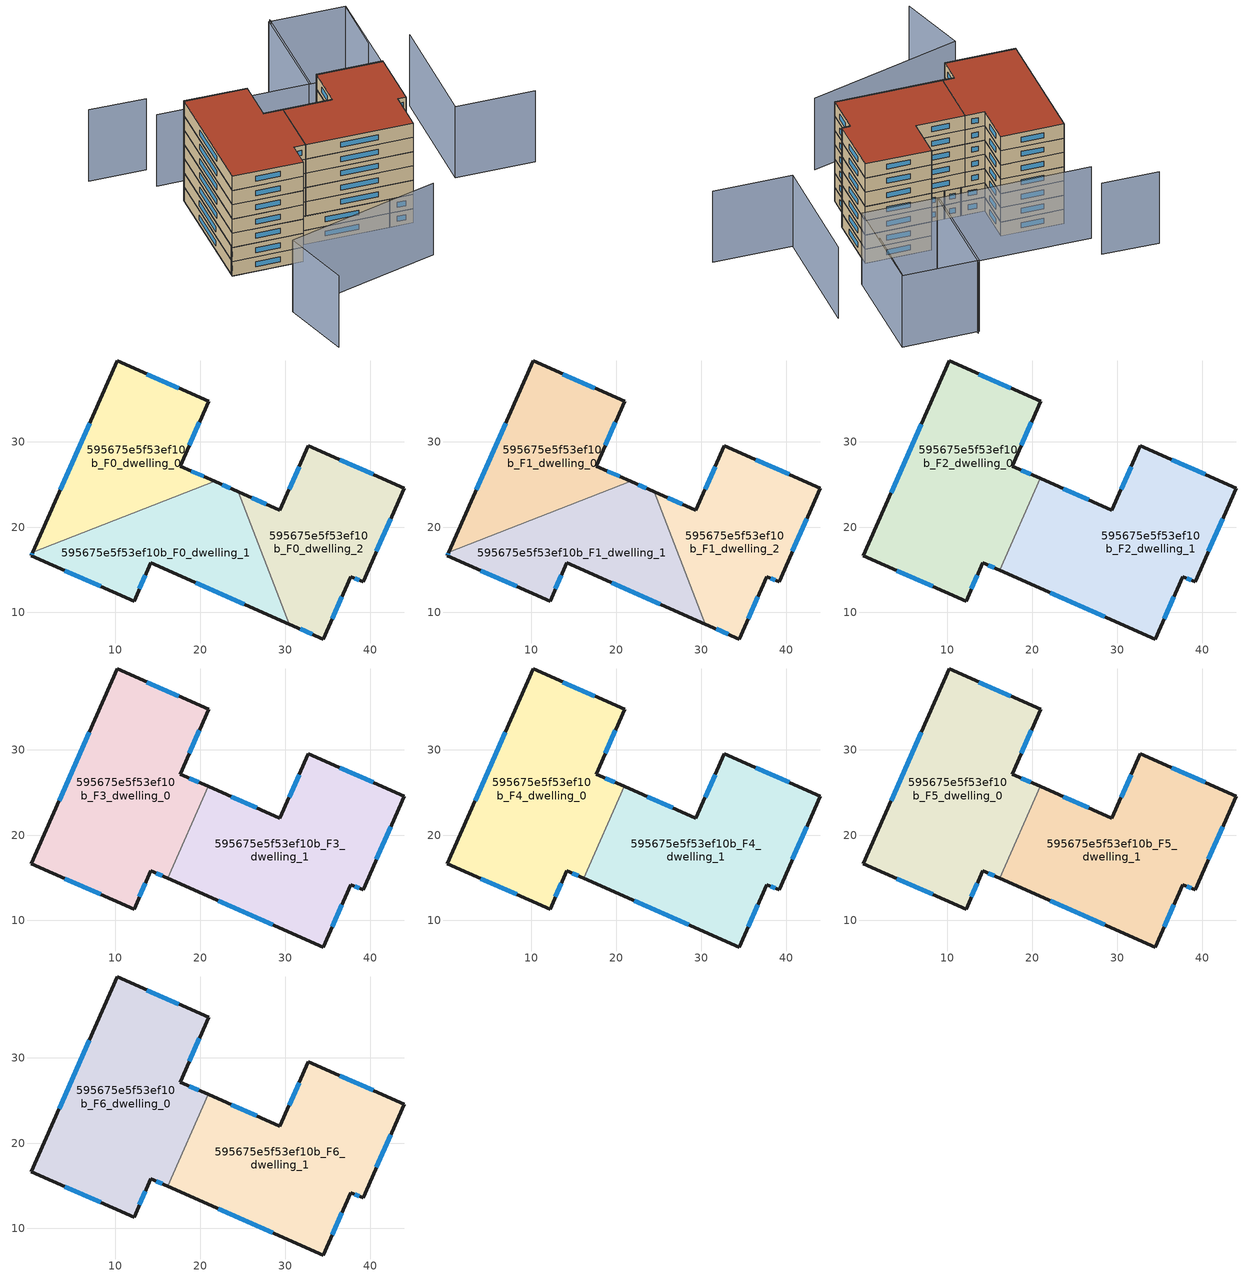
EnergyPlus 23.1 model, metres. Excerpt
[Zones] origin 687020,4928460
595675e5f53ef10b_F0_dwelling_0
 floor ground (EU_floor_Construction): 21.72,25.36 17.64,27.16 20.99,34.77 10.24,39.51 0.35,17.07 z0
 wall outside (EU_wall_Construction): 0.35,17.07 10.24,39.51 20.99,34.77 17.64,27.16 21.72,25.36 z0:3
 wall to 595675e5f53ef10b_F0_dwelling_1 (EU_wall_Construction): 21.72,25.36 0.35,17.07 z0:3
 window (EU_Window_Construction): 13.74,37.97 17.5,36.31 / 19.9,32.3 18.73,29.64 / 18.97,26.58 20.4,25.95 / 3.57,24.37 7.03,32.21 z0.98:2.02
595675e5f53ef10b_F0_dwelling_1
 floor ground (EU_floor_Construction): 30.48,8.62 24.45,24.16 21.72,25.36 0.35,17.07 0.15,16.62 12.23,11.3 14.21,15.79 z0
 wall outside (EU_wall_Construction): 21.72,25.36 24.45,24.16 / 30.48,8.62 14.21,15.79 12.23,11.3 0.15,16.62 0.35,17.07 z0:3
 wall to 595675e5f53ef10b_F0_dwelling_2 (EU_wall_Construction): 24.45,24.16 30.48,8.62 z0:3
 window (EU_Window_Construction): 13.57,14.33 12.88,12.76 / 8.3,13.03 4.08,14.89 / 0.22,16.77 0.29,16.92 / 22.61,24.97 23.56,24.55 / 25.19,10.95 19.5,13.46 z0.98:2.02
595675e5f53ef10b_F0_dwelling_2
 floor ground (EU_floor_Construction): 39.13,13.57 43.98,24.58 32.7,29.55 29.37,21.99 24.45,24.16 30.48,8.62 34.47,6.86 37.7,14.2 z0
 wall outside (EU_wall_Construction): 24.45,24.16 29.37,21.99 32.7,29.55 43.98,24.58 39.13,13.57 37.7,14.2 34.47,6.86 30.48,8.62 z0:3
 window (EU_Window_Construction): 42.4,21 40.71,17.15 / 38.67,13.78 38.17,14 / 36.65,11.81 35.52,9.25 / 33.17,7.43 31.78,8.05 / 26.05,23.46 27.77,22.7 / 30.46,24.45 31.62,27.09 / 36.37,27.93 40.31,26.2 z0.98:2.02
595675e5f53ef10b_F1_dwelling_0
 floor to 595675e5f53ef10b_F0_dwelling_0 (EU_floor_Construction): 21.72,25.36 17.64,27.16 20.99,34.77 10.24,39.51 0.35,17.07 z3
 wall outside (EU_wall_Construction): 0.35,17.07 10.24,39.51 20.99,34.77 17.64,27.16 21.72,25.36 z3:6
 wall to 595675e5f53ef10b_F1_dwelling_1 (EU_wall_Construction): 21.72,25.36 0.35,17.07 z3:6
 window (EU_Window_Construction): 13.74,37.97 17.5,36.31 / 19.9,32.3 18.73,29.64 / 18.97,26.58 20.4,25.95 / 3.57,24.37 7.03,32.21 z3.98:5.02
595675e5f53ef10b_F1_dwelling_1
 floor to 595675e5f53ef10b_F0_dwelling_1 (EU_floor_Construction): 30.48,8.62 24.45,24.16 21.72,25.36 0.35,17.07 0.15,16.62 12.23,11.3 14.21,15.79 z3
 wall outside (EU_wall_Construction): 21.72,25.36 24.45,24.16 / 30.48,8.62 14.21,15.79 12.23,11.3 0.15,16.62 0.35,17.07 z3:6
 wall to 595675e5f53ef10b_F1_dwelling_2 (EU_wall_Construction): 24.45,24.16 30.48,8.62 z3:6
 window (EU_Window_Construction): 13.57,14.33 12.88,12.76 / 8.3,13.03 4.08,14.89 / 0.22,16.77 0.29,16.92 / 22.61,24.97 23.56,24.55 / 25.19,10.95 19.5,13.46 z3.98:5.02
595675e5f53ef10b_F1_dwelling_2
 floor to 595675e5f53ef10b_F0_dwelling_2 (EU_floor_Construction): 39.13,13.57 43.98,24.58 32.7,29.55 29.37,21.99 24.45,24.16 30.48,8.62 34.47,6.86 37.7,14.2 z3
 wall outside (EU_wall_Construction): 24.45,24.16 29.37,21.99 32.7,29.55 43.98,24.58 39.13,13.57 37.7,14.2 34.47,6.86 30.48,8.62 z3:6
 window (EU_Window_Construction): 42.4,21 40.71,17.15 / 38.67,13.78 38.17,14 / 36.65,11.81 35.52,9.25 / 33.17,7.43 31.78,8.05 / 26.05,23.46 27.77,22.7 / 30.46,24.45 31.62,27.09 / 36.37,27.93 40.31,26.2 z3.98:5.02
595675e5f53ef10b_F2_dwelling_0
 floor to 595675e5f53ef10b_F1_dwelling_0 (EU_floor_Construction): 20.58,24.92 20.93,25.71 17.64,27.16 20.99,34.77 10.24,39.51 0.35,17.07 z6
 floor to 595675e5f53ef10b_F1_dwelling_1 (EU_floor_Construction): 16.17,14.93 20.58,24.92 0.35,17.07 0.15,16.62 12.23,11.3 14.21,15.79 z6
 wall outside (EU_wall_Construction): 16.17,14.93 14.21,15.79 12.23,11.3 0.15,16.62 10.24,39.51 20.99,34.77 17.64,27.16 20.93,25.71 z6:9
 wall to 595675e5f53ef10b_F2_dwelling_1 (EU_wall_Construction): 20.93,25.71 16.17,14.93 z6:9
 window (EU_Window_Construction): 15.54,15.21 14.85,15.51 / 13.57,14.33 12.88,12.76 / 8.3,13.03 4.08,14.89 / 3.43,24.07 6.96,32.07 / 13.74,37.97 17.5,36.31 / 19.9,32.3 18.73,29.64 / 18.71,26.69 19.86,26.18 z6.98:8.02
595675e5f53ef10b_F2_dwelling_1
 floor to 595675e5f53ef10b_F1_dwelling_2 (EU_floor_Construction): 39.13,13.57 43.98,24.58 32.7,29.55 29.37,21.99 24.45,24.16 30.48,8.62 34.47,6.86 37.7,14.2 z6
 floor to 595675e5f53ef10b_F1_dwelling_1 (EU_floor_Construction): 30.48,8.62 24.45,24.16 21.72,25.36 20.58,24.92 16.17,14.93 z6
 floor to 595675e5f53ef10b_F1_dwelling_0 (EU_floor_Construction): 21.72,25.36 20.93,25.71 20.58,24.92 z6
 wall outside (EU_wall_Construction): 20.93,25.71 29.37,21.99 32.7,29.55 43.98,24.58 39.13,13.57 37.7,14.2 34.47,6.86 16.17,14.93 z6:9
 window (EU_Window_Construction): 42.4,21 40.71,17.15 / 38.67,13.78 38.17,14 / 36.65,11.81 35.52,9.25 / 28.52,9.48 22.12,12.3 / 23.68,24.5 26.63,23.2 / 30.46,24.45 31.62,27.09 / 36.37,27.93 40.31,26.2 z6.98:8.02
595675e5f53ef10b_F3_dwelling_0
 floor to 595675e5f53ef10b_F2_dwelling_0 (EU_floor_Construction): 16.17,14.93 20.93,25.71 17.64,27.16 20.99,34.77 10.24,39.51 0.15,16.62 12.23,11.3 14.21,15.79 z9
 wall outside (EU_wall_Construction): 16.17,14.93 14.21,15.79 12.23,11.3 0.15,16.62 10.24,39.51 20.99,34.77 17.64,27.16 20.93,25.71 z9:12
 wall to 595675e5f53ef10b_F3_dwelling_1 (EU_wall_Construction): 20.93,25.71 16.17,14.93 z9:12
 window (EU_Window_Construction): 15.54,15.21 14.85,15.51 / 13.57,14.33 12.88,12.76 / 8.3,13.03 4.08,14.89 / 3.43,24.07 6.96,32.07 / 13.74,37.97 17.5,36.31 / 19.9,32.3 18.73,29.64 / 18.71,26.69 19.86,26.18 z9.98:11.02
595675e5f53ef10b_F3_dwelling_1
 floor to 595675e5f53ef10b_F2_dwelling_1 (EU_floor_Construction): 39.13,13.57 43.98,24.58 32.7,29.55 29.37,21.99 20.93,25.71 16.17,14.93 34.47,6.86 37.7,14.2 z9
 wall outside (EU_wall_Construction): 20.93,25.71 29.37,21.99 32.7,29.55 43.98,24.58 39.13,13.57 37.7,14.2 34.47,6.86 16.17,14.93 z9:12
 window (EU_Window_Construction): 42.4,21 40.71,17.15 / 38.67,13.78 38.17,14 / 36.65,11.81 35.52,9.25 / 28.52,9.48 22.12,12.3 / 23.68,24.5 26.63,23.2 / 30.46,24.45 31.62,27.09 / 36.37,27.93 40.31,26.2 z9.98:11.02
595675e5f53ef10b_F4_dwelling_0
 floor to 595675e5f53ef10b_F3_dwelling_0 (EU_floor_Construction): 16.17,14.93 20.93,25.71 17.64,27.16 20.99,34.77 10.24,39.51 0.15,16.62 12.23,11.3 14.21,15.79 z12
 wall outside (EU_wall_Construction): 16.17,14.93 14.21,15.79 12.23,11.3 0.15,16.62 10.24,39.51 20.99,34.77 17.64,27.16 20.93,25.71 z12:15
 wall to 595675e5f53ef10b_F4_dwelling_1 (EU_wall_Construction): 20.93,25.71 16.17,14.93 z12:15
 window (EU_Window_Construction): 15.54,15.21 14.85,15.51 / 13.57,14.33 12.88,12.76 / 8.3,13.03 4.08,14.89 / 3.43,24.07 6.96,32.07 / 13.74,37.97 17.5,36.31 / 19.9,32.3 18.73,29.64 / 18.71,26.69 19.86,26.18 z12.98:14.02
595675e5f53ef10b_F4_dwelling_1
 floor to 595675e5f53ef10b_F3_dwelling_1 (EU_floor_Construction): 39.13,13.57 43.98,24.58 32.7,29.55 29.37,21.99 20.93,25.71 16.17,14.93 34.47,6.86 37.7,14.2 z12
 wall outside (EU_wall_Construction): 20.93,25.71 29.37,21.99 32.7,29.55 43.98,24.58 39.13,13.57 37.7,14.2 34.47,6.86 16.17,14.93 z12:15
 window (EU_Window_Construction): 42.4,21 40.71,17.15 / 38.67,13.78 38.17,14 / 36.65,11.81 35.52,9.25 / 28.52,9.48 22.12,12.3 / 23.68,24.5 26.63,23.2 / 30.46,24.45 31.62,27.09 / 36.37,27.93 40.31,26.2 z12.98:14.02
595675e5f53ef10b_F5_dwelling_0
 floor to 595675e5f53ef10b_F4_dwelling_0 (EU_floor_Construction): 16.17,14.93 20.93,25.71 17.64,27.16 20.99,34.77 10.24,39.51 0.15,16.62 12.23,11.3 14.21,15.79 z15
 wall outside (EU_wall_Construction): 16.17,14.93 14.21,15.79 12.23,11.3 0.15,16.62 10.24,39.51 20.99,34.77 17.64,27.16 20.93,25.71 z15:18
 wall to 595675e5f53ef10b_F5_dwelling_1 (EU_wall_Construction): 20.93,25.71 16.17,14.93 z15:18
 window (EU_Window_Construction): 15.54,15.21 14.85,15.51 / 13.57,14.33 12.88,12.76 / 8.3,13.03 4.08,14.89 / 3.43,24.07 6.96,32.07 / 13.74,37.97 17.5,36.31 / 19.9,32.3 18.73,29.64 / 18.71,26.69 19.86,26.18 z15.98:17.02
595675e5f53ef10b_F5_dwelling_1
 floor to 595675e5f53ef10b_F4_dwelling_1 (EU_floor_Construction): 39.13,13.57 43.98,24.58 32.7,29.55 29.37,21.99 20.93,25.71 16.17,14.93 34.47,6.86 37.7,14.2 z15
 wall outside (EU_wall_Construction): 20.93,25.71 29.37,21.99 32.7,29.55 43.98,24.58 39.13,13.57 37.7,14.2 34.47,6.86 16.17,14.93 z15:18
 window (EU_Window_Construction): 42.4,21 40.71,17.15 / 38.67,13.78 38.17,14 / 36.65,11.81 35.52,9.25 / 28.52,9.48 22.12,12.3 / 23.68,24.5 26.63,23.2 / 30.46,24.45 31.62,27.09 / 36.37,27.93 40.31,26.2 z15.98:17.02
595675e5f53ef10b_F6_dwelling_0
 floor to 595675e5f53ef10b_F5_dwelling_0 (EU_floor_Construction): 16.17,14.93 20.93,25.71 17.64,27.16 20.99,34.77 10.24,39.51 0.15,16.62 12.23,11.3 14.21,15.79 z18
 wall outside (EU_wall_Construction): 16.17,14.93 14.21,15.79 12.23,11.3 0.15,16.62 10.24,39.51 20.99,34.77 17.64,27.16 20.93,25.71 z18:21
 wall to 595675e5f53ef10b_F6_dwelling_1 (EU_wall_Construction): 20.93,25.71 16.17,14.93 z18:21
 window (EU_Window_Construction): 15.54,15.21 14.85,15.51 / 13.57,14.33 12.88,12.76 / 8.3,13.03 4.08,14.89 / 3.43,24.07 6.96,32.07 / 13.74,37.97 17.5,36.31 / 19.9,32.3 18.73,29.64 / 18.71,26.69 19.86,26.18 z18.98:20.02
 roof outside (EU_roof_Construction): 20.99,34.77 17.64,27.16 20.93,25.71 16.17,14.93 14.21,15.79 12.23,11.3 0.15,16.62 10.24,39.51 z21
595675e5f53ef10b_F6_dwelling_1
 floor to 595675e5f53ef10b_F5_dwelling_1 (EU_floor_Construction): 39.13,13.57 43.98,24.58 32.7,29.55 29.37,21.99 20.93,25.71 16.17,14.93 34.47,6.86 37.7,14.2 z18
 wall outside (EU_wall_Construction): 20.93,25.71 29.37,21.99 32.7,29.55 43.98,24.58 39.13,13.57 37.7,14.2 34.47,6.86 16.17,14.93 z18:21
 window (EU_Window_Construction): 42.4,21 40.71,17.15 / 38.67,13.78 38.17,14 / 36.65,11.81 35.52,9.25 / 28.52,9.48 22.12,12.3 / 23.68,24.5 26.63,23.2 / 30.46,24.45 31.62,27.09 / 36.37,27.93 40.31,26.2 z18.98:20.02
 roof outside (EU_roof_Construction): 43.98,24.58 39.13,13.57 37.7,14.2 34.47,6.86 16.17,14.93 20.93,25.71 29.37,21.99 32.7,29.55 z21
shading: -1.61,-12.22 0.17,1.29 / 0.17,1.29 30.16,-2.67 / 62.94,5.95 49.48,11.96 / 49.48,11.96 59.19,33.69 / 52.07,36.71 57.01,47.61 / 44.64,53.95 36.08,34.52 / 36.08,34.52 9.88,46.06 / 12.08,50.93 2.41,55.31 / 48.86,28.89 35.8,34.64 / 35.8,34.64 44.17,53.63 / 44.17,53.63 57.23,47.87 / 57.23,47.87 48.86,28.89 z0:15
[Building]
EU S2 Campaign: North Axis=0; Terrain=City; Solar Distribution=FullExterior
[Site:Location]
Bologna: Latitude=44.5; Longitude=11.25; Time Zone=1; Elevation=37
[SizingPeriod:WeatherFileDays]
AnnualSizingPeriod: Begin Month=1; Begin Day of Month=1; End Month=12; End Day of Month=31; Day of Week for Start Day=Monday; Use Weather File Daylight Saving Period=No; Use Weather File Rain and Snow Indicators=No
[MATERIAL]
EU_InternalMass_Material: Roughness=MediumRough; Thickness=0.1; Conductivity=1; Density=1800; Specific Heat=900; Thermal Absorptance=0.9; Solar Absorptance=0.7; Visible Absorptance=0.7
[MATERIAL:NOMASS] Roughness=MediumRough; Thermal Absorptance=0.9; Solar Absorptance=0.7; Visible Absorptance=0.7
Name | Thermal Resistance
EU_wall_NoMass | 0.905828
EU_roof_NoMass | 0.37593
EU_floor_NoMass | 0.67114
[WINDOWMATERIAL:SIMPLEGLAZINGSYSTEM]
EU_Window_SimpleGlazing: UFactor=4.52486; Solar Heat Gain Coefficient=0.85; Visible Transmittance=0.85
[CONSTRUCTION]
EU_wall_Construction: EU_wall_NoMass
EU_roof_Construction: EU_roof_NoMass
EU_floor_Construction: EU_floor_NoMass
EU_InternalMass_Construction: EU_InternalMass_Material
EU_Window_Construction: EU_Window_SimpleGlazing
[ZONE] Type=1; Multiplier=1; Ceiling Height=autocalculate; Floor Area=autocalculate; Part of Total Floor Area=Yes
Name | Volume
595675e5f53ef10b_F0_dwelling_0; 595675e5f53ef10b_F1_dwelling_0 | 687.323
595675e5f53ef10b_F2_dwelling_0; 595675e5f53ef10b_F3_dwelling_0; 595675e5f53ef10b_F4_dwelling_0; 595675e5f53ef10b_F5_dwelling_0; 595675e5f53ef10b_F6_dwelling_0 | 1030.13
595675e5f53ef10b_F0_dwelling_1; 595675e5f53ef10b_F1_dwelling_1 | 687.329
595675e5f53ef10b_F2_dwelling_1; 595675e5f53ef10b_F3_dwelling_1; 595675e5f53ef10b_F4_dwelling_1; 595675e5f53ef10b_F5_dwelling_1; 595675e5f53ef10b_F6_dwelling_1 | 1030.15
595675e5f53ef10b_F0_dwelling_2; 595675e5f53ef10b_F1_dwelling_2 | 685.634
[INTERNALMASS] Construction=EU_InternalMass_Construction
Name | Zone or ZoneList | Surface Area
595675e5f53ef10b_F0_dwelling_0_EU_InternalMass | 595675e5f53ef10b_F0_dwelling_0 | 229.103
595675e5f53ef10b_F0_dwelling_1_EU_InternalMass | 595675e5f53ef10b_F0_dwelling_1 | 229.109
595675e5f53ef10b_F0_dwelling_2_EU_InternalMass | 595675e5f53ef10b_F0_dwelling_2 | 228.545
595675e5f53ef10b_F1_dwelling_0_EU_InternalMass | 595675e5f53ef10b_F1_dwelling_0 | 229.103
595675e5f53ef10b_F1_dwelling_1_EU_InternalMass | 595675e5f53ef10b_F1_dwelling_1 | 229.109
595675e5f53ef10b_F1_dwelling_2_EU_InternalMass | 595675e5f53ef10b_F1_dwelling_2 | 228.545
595675e5f53ef10b_F2_dwelling_0_EU_InternalMass | 595675e5f53ef10b_F2_dwelling_0 | 343.377
595675e5f53ef10b_F2_dwelling_1_EU_InternalMass | 595675e5f53ef10b_F2_dwelling_1 | 343.383
595675e5f53ef10b_F3_dwelling_0_EU_InternalMass | 595675e5f53ef10b_F3_dwelling_0 | 343.377
595675e5f53ef10b_F3_dwelling_1_EU_InternalMass | 595675e5f53ef10b_F3_dwelling_1 | 343.383
595675e5f53ef10b_F4_dwelling_0_EU_InternalMass | 595675e5f53ef10b_F4_dwelling_0 | 343.377
595675e5f53ef10b_F4_dwelling_1_EU_InternalMass | 595675e5f53ef10b_F4_dwelling_1 | 343.383
595675e5f53ef10b_F5_dwelling_0_EU_InternalMass | 595675e5f53ef10b_F5_dwelling_0 | 343.377
595675e5f53ef10b_F5_dwelling_1_EU_InternalMass | 595675e5f53ef10b_F5_dwelling_1 | 343.383
595675e5f53ef10b_F6_dwelling_0_EU_InternalMass | 595675e5f53ef10b_F6_dwelling_0 | 343.377
595675e5f53ef10b_F6_dwelling_1_EU_InternalMass | 595675e5f53ef10b_F6_dwelling_1 | 343.383
[OTHEREQUIPMENT] Fuel Type=Electricity; Design Level Calculation Method=Watts/Area; Power per Zone Floor Area=1; Fraction Latent=0; Fraction Radiant=0; Fraction Lost=0; Carbon Dioxide Generation Rate=0; EndUse Subcategory=EU_Step8_InternalGains
Name | Zone or ZoneList or Space or SpaceList | Schedule
EU_Step8_InternalGain_595675e5f53ef10b_F0_dwelling_0_f000 | 595675e5f53ef10b_F0_dwelling_0 | EU_Step8_GainSchedule_595675e5f53ef10b_F0_dwelling_0_f000
EU_Step8_InternalGain_595675e5f53ef10b_F0_dwelling_1_f000 | 595675e5f53ef10b_F0_dwelling_1 | EU_Step8_GainSchedule_595675e5f53ef10b_F0_dwelling_1_f000
EU_Step8_InternalGain_595675e5f53ef10b_F0_dwelling_2_f000 | 595675e5f53ef10b_F0_dwelling_2 | EU_Step8_GainSchedule_595675e5f53ef10b_F0_dwelling_2_f000
EU_Step8_InternalGain_595675e5f53ef10b_F1_dwelling_0_f000 | 595675e5f53ef10b_F1_dwelling_0 | EU_Step8_GainSchedule_595675e5f53ef10b_F1_dwelling_0_f000
EU_Step8_InternalGain_595675e5f53ef10b_F1_dwelling_1_f000 | 595675e5f53ef10b_F1_dwelling_1 | EU_Step8_GainSchedule_595675e5f53ef10b_F1_dwelling_1_f000
EU_Step8_InternalGain_595675e5f53ef10b_F1_dwelling_2_f000 | 595675e5f53ef10b_F1_dwelling_2 | EU_Step8_GainSchedule_595675e5f53ef10b_F1_dwelling_2_f000
EU_Step8_InternalGain_595675e5f53ef10b_F2_dwelling_0_f000 | 595675e5f53ef10b_F2_dwelling_0 | EU_Step8_GainSchedule_595675e5f53ef10b_F2_dwelling_0_f000
EU_Step8_InternalGain_595675e5f53ef10b_F2_dwelling_1_f000 | 595675e5f53ef10b_F2_dwelling_1 | EU_Step8_GainSchedule_595675e5f53ef10b_F2_dwelling_1_f000
EU_Step8_InternalGain_595675e5f53ef10b_F3_dwelling_0_f000 | 595675e5f53ef10b_F3_dwelling_0 | EU_Step8_GainSchedule_595675e5f53ef10b_F3_dwelling_0_f000
EU_Step8_InternalGain_595675e5f53ef10b_F3_dwelling_1_f000 | 595675e5f53ef10b_F3_dwelling_1 | EU_Step8_GainSchedule_595675e5f53ef10b_F3_dwelling_1_f000
EU_Step8_InternalGain_595675e5f53ef10b_F4_dwelling_0_f000 | 595675e5f53ef10b_F4_dwelling_0 | EU_Step8_GainSchedule_595675e5f53ef10b_F4_dwelling_0_f000
EU_Step8_InternalGain_595675e5f53ef10b_F4_dwelling_1_f000 | 595675e5f53ef10b_F4_dwelling_1 | EU_Step8_GainSchedule_595675e5f53ef10b_F4_dwelling_1_f000
EU_Step8_InternalGain_595675e5f53ef10b_F5_dwelling_0_f000 | 595675e5f53ef10b_F5_dwelling_0 | EU_Step8_GainSchedule_595675e5f53ef10b_F5_dwelling_0_f000
EU_Step8_InternalGain_595675e5f53ef10b_F5_dwelling_1_f000 | 595675e5f53ef10b_F5_dwelling_1 | EU_Step8_GainSchedule_595675e5f53ef10b_F5_dwelling_1_f000
EU_Step8_InternalGain_595675e5f53ef10b_F6_dwelling_0_f000 | 595675e5f53ef10b_F6_dwelling_0 | EU_Step8_GainSchedule_595675e5f53ef10b_F6_dwelling_0_f000
EU_Step8_InternalGain_595675e5f53ef10b_F6_dwelling_1_f000 | 595675e5f53ef10b_F6_dwelling_1 | EU_Step8_GainSchedule_595675e5f53ef10b_F6_dwelling_1_f000
[ZONEVENTILATION:DESIGNFLOWRATE] Schedule=EU_AlwaysOn; Design Flow Rate Calculation Method=AirChanges/Hour; Air Changes per Hour=0.73129; Ventilation Type=Natural; Fan Pressure Rise=0; Fan Total Efficiency=1; Constant Term Coefficient=1; Temperature Term Coefficient=0; Velocity Term Coefficient=0; Velocity Squared Term Coefficient=0; Minimum Indoor Temperature=-100; Maximum Indoor Temperature=100; Delta Temperature=-100; Minimum Outdoor Temperature=-100; Maximum Outdoor Temperature=100; Maximum Wind Speed=40
Name | Zone or ZoneList or Space or SpaceList
EU_ConstantAir_595675e5f53ef10b_F0_dwelling_0 | 595675e5f53ef10b_F0_dwelling_0
EU_ConstantAir_595675e5f53ef10b_F0_dwelling_1 | 595675e5f53ef10b_F0_dwelling_1
EU_ConstantAir_595675e5f53ef10b_F0_dwelling_2 | 595675e5f53ef10b_F0_dwelling_2
EU_ConstantAir_595675e5f53ef10b_F1_dwelling_0 | 595675e5f53ef10b_F1_dwelling_0
EU_ConstantAir_595675e5f53ef10b_F1_dwelling_1 | 595675e5f53ef10b_F1_dwelling_1
EU_ConstantAir_595675e5f53ef10b_F1_dwelling_2 | 595675e5f53ef10b_F1_dwelling_2
EU_ConstantAir_595675e5f53ef10b_F2_dwelling_0 | 595675e5f53ef10b_F2_dwelling_0
EU_ConstantAir_595675e5f53ef10b_F2_dwelling_1 | 595675e5f53ef10b_F2_dwelling_1
EU_ConstantAir_595675e5f53ef10b_F3_dwelling_0 | 595675e5f53ef10b_F3_dwelling_0
EU_ConstantAir_595675e5f53ef10b_F3_dwelling_1 | 595675e5f53ef10b_F3_dwelling_1
EU_ConstantAir_595675e5f53ef10b_F4_dwelling_0 | 595675e5f53ef10b_F4_dwelling_0
EU_ConstantAir_595675e5f53ef10b_F4_dwelling_1 | 595675e5f53ef10b_F4_dwelling_1
EU_ConstantAir_595675e5f53ef10b_F5_dwelling_0 | 595675e5f53ef10b_F5_dwelling_0
EU_ConstantAir_595675e5f53ef10b_F5_dwelling_1 | 595675e5f53ef10b_F5_dwelling_1
EU_ConstantAir_595675e5f53ef10b_F6_dwelling_0 | 595675e5f53ef10b_F6_dwelling_0
EU_ConstantAir_595675e5f53ef10b_F6_dwelling_1 | 595675e5f53ef10b_F6_dwelling_1
[HVACTEMPLATE:THERMOSTAT] Constant Heating Setpoint=20; Constant Cooling Setpoint=50
EU_HeatOnly_595675e5f53ef10b_F0_dwelling_0; EU_HeatOnly_595675e5f53ef10b_F0_dwelling_1; EU_HeatOnly_595675e5f53ef10b_F0_dwelling_2; EU_HeatOnly_595675e5f53ef10b_F1_dwelling_0; EU_HeatOnly_595675e5f53ef10b_F1_dwelling_1; EU_HeatOnly_595675e5f53ef10b_F1_dwelling_2; EU_HeatOnly_595675e5f53ef10b_F2_dwelling_0; EU_HeatOnly_595675e5f53ef10b_F2_dwelling_1; EU_HeatOnly_595675e5f53ef10b_F3_dwelling_0; EU_HeatOnly_595675e5f53ef10b_F3_dwelling_1; EU_HeatOnly_595675e5f53ef10b_F4_dwelling_0; EU_HeatOnly_595675e5f53ef10b_F4_dwelling_1; EU_HeatOnly_595675e5f53ef10b_F5_dwelling_0; EU_HeatOnly_595675e5f53ef10b_F5_dwelling_1; EU_HeatOnly_595675e5f53ef10b_F6_dwelling_0; EU_HeatOnly_595675e5f53ef10b_F6_dwelling_1
[HVACTEMPLATE:ZONE:IDEALLOADSAIRSYSTEM] System Availability Schedule=EU_AlwaysOn; Maximum Heating Supply Air Temperature=50; Minimum Cooling Supply Air Temperature=13; Maximum Heating Supply Air Humidity Ratio=0.0156; Minimum Cooling Supply Air Humidity Ratio=0.0077; Heating Limit=NoLimit; Cooling Limit=NoLimit; Heating Availability Schedule=EU_AlwaysOn; Cooling Availability Schedule=EU_CoolingOff; Dehumidification Control Type=ConstantSensibleHeatRatio; Cooling Sensible Heat Ratio=0.7; Dehumidification Setpoint=60; Humidification Control Type=None; Humidification Setpoint=30; Outdoor Air Method=None; Outdoor Air Flow Rate per Person=0.00944; Outdoor Air Flow Rate per Zone Floor Area=0; Outdoor Air Flow Rate per Zone=0; Demand Controlled Ventilation Type=None; Outdoor Air Economizer Type=NoEconomizer; Heat Recovery Type=None; Sensible Heat Recovery Effectiveness=0.7; Latent Heat Recovery Effectiveness=0.65
Name | Template Thermostat
595675e5f53ef10b_F0_dwelling_0 | EU_HeatOnly_595675e5f53ef10b_F0_dwelling_0
595675e5f53ef10b_F0_dwelling_1 | EU_HeatOnly_595675e5f53ef10b_F0_dwelling_1
595675e5f53ef10b_F0_dwelling_2 | EU_HeatOnly_595675e5f53ef10b_F0_dwelling_2
595675e5f53ef10b_F1_dwelling_0 | EU_HeatOnly_595675e5f53ef10b_F1_dwelling_0
595675e5f53ef10b_F1_dwelling_1 | EU_HeatOnly_595675e5f53ef10b_F1_dwelling_1
595675e5f53ef10b_F1_dwelling_2 | EU_HeatOnly_595675e5f53ef10b_F1_dwelling_2
595675e5f53ef10b_F2_dwelling_0 | EU_HeatOnly_595675e5f53ef10b_F2_dwelling_0
595675e5f53ef10b_F2_dwelling_1 | EU_HeatOnly_595675e5f53ef10b_F2_dwelling_1
595675e5f53ef10b_F3_dwelling_0 | EU_HeatOnly_595675e5f53ef10b_F3_dwelling_0
595675e5f53ef10b_F3_dwelling_1 | EU_HeatOnly_595675e5f53ef10b_F3_dwelling_1
595675e5f53ef10b_F4_dwelling_0 | EU_HeatOnly_595675e5f53ef10b_F4_dwelling_0
595675e5f53ef10b_F4_dwelling_1 | EU_HeatOnly_595675e5f53ef10b_F4_dwelling_1
595675e5f53ef10b_F5_dwelling_0 | EU_HeatOnly_595675e5f53ef10b_F5_dwelling_0
595675e5f53ef10b_F5_dwelling_1 | EU_HeatOnly_595675e5f53ef10b_F5_dwelling_1
595675e5f53ef10b_F6_dwelling_0 | EU_HeatOnly_595675e5f53ef10b_F6_dwelling_0
595675e5f53ef10b_F6_dwelling_1 | EU_HeatOnly_595675e5f53ef10b_F6_dwelling_1
[SIZING:ZONE] Zone Cooling Design Supply Air Temperature Input Method=SupplyAirTemperature; Zone Cooling Design Supply Air Temperature=13; Zone Heating Design Supply Air Temperature Input Method=SupplyAirTemperature; Zone Heating Design Supply Air Temperature=50; Zone Cooling Design Supply Air Humidity Ratio=0.008; Zone Heating Design Supply Air Humidity Ratio=0.008; Cooling Design Air Flow Method=DesignDay; Cooling Design Air Flow Rate=0; Cooling Minimum Air Flow per Zone Floor Area=0.000762; Cooling Minimum Air Flow=0; Cooling Minimum Air Flow Fraction=0.2; Heating Design Air Flow Method=DesignDay; Heating Design Air Flow Rate=0; Heating Maximum Air Flow per Zone Floor Area=0.002032; Heating Maximum Air Flow=0.141576; Heating Maximum Air Flow Fraction=0.3; Account for Dedicated Outdoor Air System=No; Dedicated Outdoor Air System Control Strategy=NeutralSupplyAir; Dedicated Outdoor Air Low Setpoint Temperature for Design=autosize; Dedicated Outdoor Air High Setpoint Temperature for Design=autosize; Zone Load Sizing Method=Sensible Load Only No Latent Load; Zone Latent Cooling Design Supply Air Humidity Ratio Input Method=HumidityRatioDifference; Zone Cooling Design Supply Air Humidity Ratio Difference=0.005; Zone Latent Heating Design Supply Air Humidity Ratio Input Method=HumidityRatioDifference; Zone Humidification Design Supply Air Humidity Ratio Difference=0.005
595675e5f53ef10b_F0_dwelling_0; 595675e5f53ef10b_F0_dwelling_1; 595675e5f53ef10b_F0_dwelling_2; 595675e5f53ef10b_F1_dwelling_0; 595675e5f53ef10b_F1_dwelling_1; 595675e5f53ef10b_F1_dwelling_2; 595675e5f53ef10b_F2_dwelling_0; 595675e5f53ef10b_F2_dwelling_1; 595675e5f53ef10b_F3_dwelling_0; 595675e5f53ef10b_F3_dwelling_1; 595675e5f53ef10b_F4_dwelling_0; 595675e5f53ef10b_F4_dwelling_1; 595675e5f53ef10b_F5_dwelling_0; 595675e5f53ef10b_F5_dwelling_1; 595675e5f53ef10b_F6_dwelling_0; 595675e5f53ef10b_F6_dwelling_1
[SCHEDULE:CONSTANT]
Name | Hourly Value
EU_AlwaysOn | 1
EU_CoolingOff | 0
[SCHEDULE:FILE] Column Number=1; Rows to Skip at Top=0; Number of Hours of Data=8760; Column Separator=Comma; Interpolate to Timestep=No; Minutes per Item=60; Adjust Schedule for Daylight Savings=Yes
Name | File
EU_Step8_GainSchedule_595675e5f53ef10b_F0_dwelling_0_f000 | ../../schedules/595675e5f53ef10b/595675e5f53ef10b_F0_dwelling_0_f000_gain.csv
EU_Step8_GainSchedule_595675e5f53ef10b_F0_dwelling_1_f000 | ../../schedules/595675e5f53ef10b/595675e5f53ef10b_F0_dwelling_1_f000_gain.csv
EU_Step8_GainSchedule_595675e5f53ef10b_F0_dwelling_2_f000 | ../../schedules/595675e5f53ef10b/595675e5f53ef10b_F0_dwelling_2_f000_gain.csv
EU_Step8_GainSchedule_595675e5f53ef10b_F1_dwelling_0_f000 | ../../schedules/595675e5f53ef10b/595675e5f53ef10b_F1_dwelling_0_f000_gain.csv
EU_Step8_GainSchedule_595675e5f53ef10b_F1_dwelling_1_f000 | ../../schedules/595675e5f53ef10b/595675e5f53ef10b_F1_dwelling_1_f000_gain.csv
EU_Step8_GainSchedule_595675e5f53ef10b_F1_dwelling_2_f000 | ../../schedules/595675e5f53ef10b/595675e5f53ef10b_F1_dwelling_2_f000_gain.csv
EU_Step8_GainSchedule_595675e5f53ef10b_F2_dwelling_0_f000 | ../../schedules/595675e5f53ef10b/595675e5f53ef10b_F2_dwelling_0_f000_gain.csv
EU_Step8_GainSchedule_595675e5f53ef10b_F2_dwelling_1_f000 | ../../schedules/595675e5f53ef10b/595675e5f53ef10b_F2_dwelling_1_f000_gain.csv
EU_Step8_GainSchedule_595675e5f53ef10b_F3_dwelling_0_f000 | ../../schedules/595675e5f53ef10b/595675e5f53ef10b_F3_dwelling_0_f000_gain.csv
EU_Step8_GainSchedule_595675e5f53ef10b_F3_dwelling_1_f000 | ../../schedules/595675e5f53ef10b/595675e5f53ef10b_F3_dwelling_1_f000_gain.csv
EU_Step8_GainSchedule_595675e5f53ef10b_F4_dwelling_0_f000 | ../../schedules/595675e5f53ef10b/595675e5f53ef10b_F4_dwelling_0_f000_gain.csv
EU_Step8_GainSchedule_595675e5f53ef10b_F4_dwelling_1_f000 | ../../schedules/595675e5f53ef10b/595675e5f53ef10b_F4_dwelling_1_f000_gain.csv
EU_Step8_GainSchedule_595675e5f53ef10b_F5_dwelling_0_f000 | ../../schedules/595675e5f53ef10b/595675e5f53ef10b_F5_dwelling_0_f000_gain.csv
EU_Step8_GainSchedule_595675e5f53ef10b_F5_dwelling_1_f000 | ../../schedules/595675e5f53ef10b/595675e5f53ef10b_F5_dwelling_1_f000_gain.csv
EU_Step8_GainSchedule_595675e5f53ef10b_F6_dwelling_0_f000 | ../../schedules/595675e5f53ef10b/595675e5f53ef10b_F6_dwelling_0_f000_gain.csv
EU_Step8_GainSchedule_595675e5f53ef10b_F6_dwelling_1_f000 | ../../schedules/595675e5f53ef10b/595675e5f53ef10b_F6_dwelling_1_f000_gain.csv
